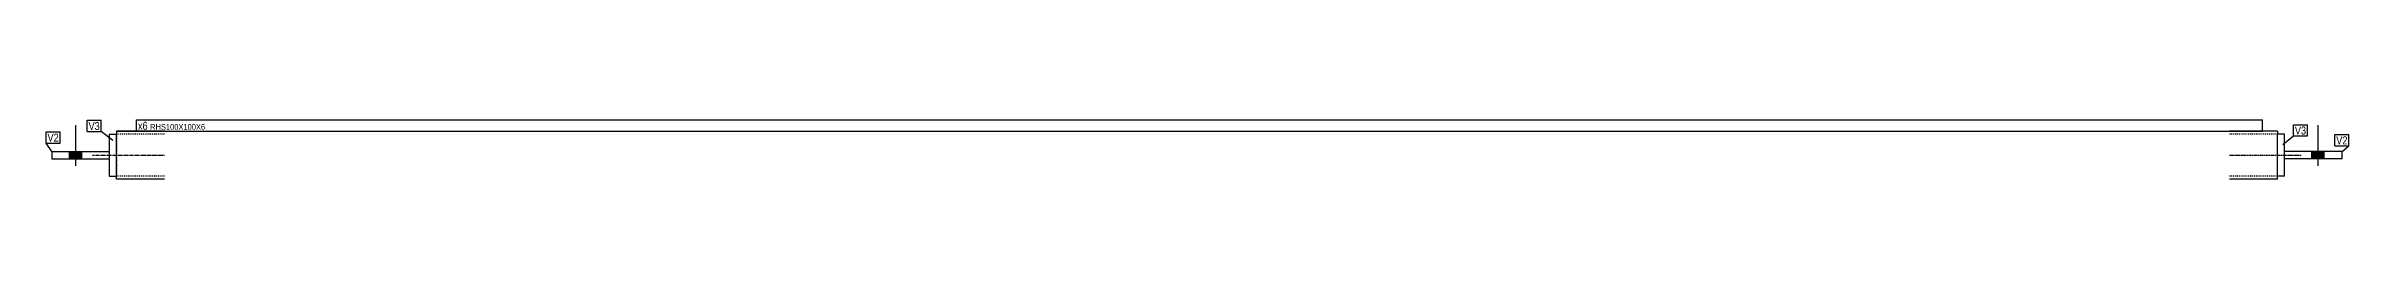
# Model space of a CAD drawing. Header units: millimetres. Extents: x 8 to 15281, y 12 to 392.
# Drawn here: x 10475 to 15281, y 12 to 135 of the extents above; entities that cross this region are included whole.
import ezdxf

# ---------------------------------------------------------------- set-up
doc = ezdxf.new("R2010")
doc.units = ezdxf.units.MM
doc.linetypes.add('DXK_LINE_DOT2', pattern=[3.9198, 1.9599, -1.9599])
doc.linetypes.add('DXK_LINE_DOT3', pattern=[5.9187, 2.979, -0.9799, 0.9799, -0.9799])
doc.layers.add('STÅL', color=7, linetype='Continuous')
doc.layers.add('TEKST', color=7, linetype='Continuous')
doc.styles.add('Arial Narrow', font='ARIALN.TTF', dxfattribs={"height": 0.2})

msp = doc.modelspace()

# ---------------------------------------------------------------- hatches: boundary and pattern name
at = {"layer": 'STÅL', "linetype": 'Continuous'}
for points in [[(10523.6, 54.5), (10549.6, 54.5), (10549.6, 69.5), (10523.6, 69.5)], [(10523.6, 54.5), (10549.6, 54.5), (10549.6, 69.5), (10523.6, 69.5)], [(15229.6, 69.5), (15203.6, 69.5), (15203.6, 54.5), (15229.6, 54.5)], [(15229.6, 69.5), (15203.6, 69.5), (15203.6, 54.5), (15229.6, 54.5)]]:
    msp.add_hatch(color=96, dxfattribs=at).paths.add_polyline_path(points)

# ---------------------------------------------------------------- linework, layer by layer
at = {"layer": 'STÅL', "color": 96, "linetype": 'Continuous'}
for p, q in [((10536.6, 39.5), (10536.6, 124.5)), ((10536.6, 39.5), (10536.6, 124.5)), ((15216.6, 39.5), (15216.6, 124.5)), ((15216.6, 39.5), (15216.6, 124.5)), ((10523.6, 54.5), (10523.6, 69.5)), ((10523.6, 54.5), (10523.6, 69.5)), ((10549.6, 54.5), (10549.6, 69.5)), ((10549.6, 54.5), (10549.6, 69.5)), ((15203.6, 54.5), (15203.6, 69.5)), ((15203.6, 54.5), (15203.6, 69.5)), ((15229.6, 54.5), (15229.6, 69.5)), ((15229.6, 54.5), (15229.6, 69.5))]:
    msp.add_line(p, q, dxfattribs=at)
at = {"layer": 'STÅL', "color": 2, "linetype": 'Continuous'}
for p, q in [((10606.6, 106), (10606.6, 18)), ((10606.6, 106), (10621.6, 106)), ((10721.6, 112), (10621.6, 112)), ((10621.6, 112), (10621.6, 106)), ((10621.6, 18), (10621.6, 106)), ((15131.6, 112), (15031.6, 112)), ((15131.6, 112), (15131.6, 111.1)), ((15131.6, 111.1), (15131.6, 108.5)), ((15131.6, 108.5), (15131.6, 106)), ((15146.6, 106), (15131.6, 106)), ((15131.6, 18), (15131.6, 106)), ((15146.6, 18), (15146.6, 106)), ((10486.6, 69.5), (10486.6, 54.5)), ((10486.6, 69.5), (10606.6, 69.5)), ((10486.6, 54.5), (10606.6, 54.5)), ((10606.6, 69.5), (10606.6, 54.5)), ((15266.6, 69.5), (15146.6, 69.5)), ((15146.6, 54.5), (15146.6, 69.5)), ((15266.6, 54.5), (15146.6, 54.5)), ((15266.6, 54.5), (15266.6, 69.5)), ((10606.6, 18), (10621.6, 18)), ((10621.6, 12.9), (10621.6, 18)), ((10621.6, 12), (10621.6, 12.9)), ((10721.6, 12), (10621.6, 12)), ((15131.6, 12), (15031.6, 12)), ((15146.6, 18), (15131.6, 18)), ((15131.6, 12), (15131.6, 18))]:
    msp.add_line(p, q, dxfattribs=at)
at = {"layer": 'STÅL', "color": 7, "linetype": 'DXK_LINE_DOT2'}
for p, q in [((10621.6, 111.1), (10621.6, 112)), ((10721.6, 106), (10621.6, 106)), ((10621.6, 106), (10621.6, 18)), ((15131.6, 106), (15031.6, 106)), ((15131.6, 112), (15131.6, 111.1)), ((15131.6, 18), (15131.6, 106)), ((10721.6, 18), (10621.6, 18)), ((15131.6, 18), (15031.6, 18))]:
    msp.add_line(p, q, dxfattribs=at)
at = {"layer": 'STÅL', "color": 7, "linetype": 'DXK_LINE_DOT3'}
for p, q in [((10571.6, 62), (10721.6, 62)), ((15031.6, 62), (15181.6, 62))]:
    msp.add_line(p, q, dxfattribs=at)

# ---------------------------------------------------------------- next in the draw order: wipeouts: each hides what was drawn before it
at = {"color": 0}
for points in [[(10501.1, 90.2), (10501.1, 107.7), (10477.6, 107.7), (10477.6, 90.2)], [(10586.7, 114.4), (10586.7, 131.9), (10563.2, 131.9), (10563.2, 114.4)], [(10686.6, 115), (10686.6, 132.5), (10666.3, 132.5), (10666.3, 115)], [(15191.7, 105.1), (15191.7, 122.6), (15168.2, 122.6), (15168.2, 105.1)], [(15278.1, 84.4), (15278.1, 101.9), (15254.6, 101.9), (15254.6, 84.4)]]:
    msp.add_wipeout(points, dxfattribs=at).dxf.layer = 'TEKST'

# ---------------------------------------------------------------- next in the draw order: wipeouts: each hides what was drawn before it
for points in [[(10501.1, 90.2), (10501.1, 107.7), (10477.6, 107.7), (10477.6, 90.2)], [(10586.7, 114.4), (10586.7, 131.9), (10563.2, 131.9), (10563.2, 114.4)], [(10686.6, 115), (10686.6, 132.5), (10666.3, 132.5), (10666.3, 115)], [(15191.7, 105.1), (15191.7, 122.6), (15168.2, 122.6), (15168.2, 105.1)], [(15278.1, 84.4), (15278.1, 101.9), (15254.6, 101.9), (15254.6, 84.4)]]:
    msp.add_wipeout(points, dxfattribs=at).dxf.layer = 'TEKST'

# ---------------------------------------------------------------- next in the draw order: linework, layer by layer
at = {"layer": 'TEKST', "color": 7, "linetype": 'Continuous'}
for p, q in [((10474.6, 110.7), (10504.1, 110.7)), ((10474.6, 87.2), (10474.6, 110.7)), ((10504.1, 87.2), (10504.1, 110.7)), ((10560.2, 134.9), (10589.7, 134.9)), ((10560.2, 111.4), (10560.2, 134.9)), ((10560.2, 111.4), (10589.7, 111.4)), ((10589.7, 111.4), (10589.7, 134.9)), ((10614, 92.7), (10589.7, 111.4)), ((10621.6, 112), (10663.3, 112)), ((10663.3, 112), (10663.3, 135.5)), ((15143.4, 84), (15165.2, 102.1)), ((15165.2, 125.6), (15194.7, 125.6)), ((15165.2, 102.1), (15165.2, 125.6)), ((15165.2, 102.1), (15194.7, 102.1)), ((15194.7, 102.1), (15194.7, 125.6)), ((15251.6, 104.9), (15281.1, 104.9)), ((15251.6, 81.4), (15251.6, 104.9)), ((15281.1, 81.4), (15281.1, 104.9)), ((10486.6, 69.5), (10474.6, 87.2)), ((10474.6, 87.2), (10504.1, 87.2)), ((15251.6, 81.4), (15281.1, 81.4)), ((15266.6, 69.5), (15281.1, 81.4))]:
    msp.add_line(p, q, dxfattribs=at)

# ---------------------------------------------------------------- next in the draw order: texts
at = {"layer": 'TEKST', "color": 3, "style": 'Arial Narrow'}
for s, p in [('V2', (10477.6, 90.2)), ('V3', (10563.2, 114.4)), ('V3', (15168.2, 105.1)), ('V2', (15254.6, 84.4))]:
    msp.add_text(s, height=16.7, dxfattribs=at).set_placement(p)

# ---------------------------------------------------------------- next in the draw order: wipeouts: each hides what was drawn before it
at = {"color": 0}
msp.add_wipeout([(15097.3, 115), (15097.3, 127.5), (10691.8, 127.5), (10691.8, 115)], dxfattribs=at).dxf.layer = 'TEKST'

# ---------------------------------------------------------------- next in the draw order: wipeouts: each hides what was drawn before it
msp.add_wipeout([(15097.3, 115), (15097.3, 127.5), (10691.8, 127.5), (10691.8, 115)], dxfattribs=at).dxf.layer = 'TEKST'

# ---------------------------------------------------------------- next in the draw order: linework, layer by layer
at = {"layer": 'TEKST', "color": 7, "linetype": 'Continuous'}
for p, q in [((10663.3, 135.5), (15100.3, 135.5)), ((10663.3, 112), (15100.3, 112)), ((15100.3, 112), (15100.3, 135.5))]:
    msp.add_line(p, q, dxfattribs=at)

# ---------------------------------------------------------------- next in the draw order: texts
at = {"layer": 'TEKST', "color": 3, "style": 'Arial Narrow'}
for s, height, p in [('x6', 16.7, (10666.3, 115)), ('RHS100X100X6', 11.93, (10691.8, 115))]:
    msp.add_text(s, height=height, dxfattribs=at).set_placement(p)

doc.saveas('drawing.dxf')
